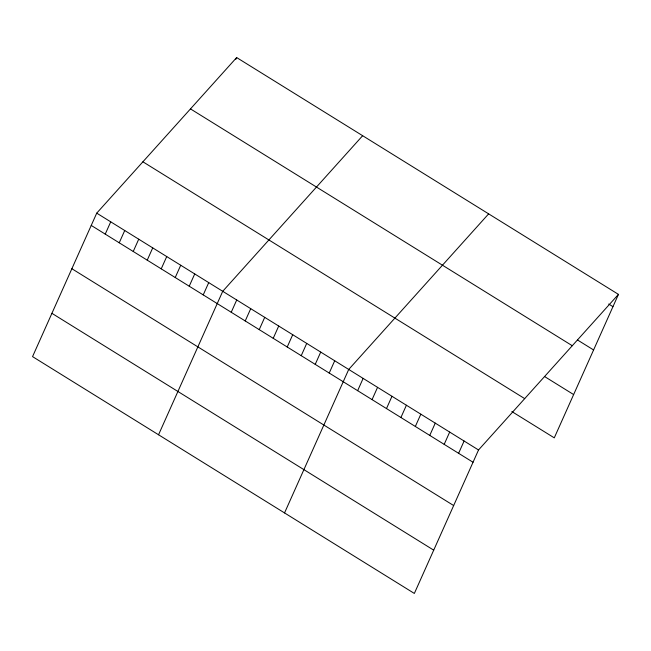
<?xml version="1.0" encoding="UTF-8"?>
<svg xmlns="http://www.w3.org/2000/svg" width="651" height="651" viewBox="0 0 651 651"><rect width="100%" height="100%" fill="white"/><g stroke="black" fill="none" stroke-linecap="round" stroke-linejoin="round"><path stroke-width="0.98" d="M96.73 213.146L32.55 356.618L414.345 593.443L478.526 449.971L618.45 294.382L236.655 57.557L96.73 213.146L478.526 449.971M105.234 234.116L110.727 221.828M119.231 242.799L124.732 230.511M133.235 251.481L138.728 239.194M235.865 59.314L236.655 57.557M147.232 260.164L152.725 247.876M161.228 268.847L166.729 256.559M175.233 277.529L180.726 265.242M189.229 286.212L194.722 273.933M203.226 294.895L208.727 282.615M158.543 434.77L222.723 291.298L362.648 135.709M231.227 312.268L236.72 299.981M245.224 320.951L250.725 308.664M259.228 329.634L264.721 317.346M273.225 338.317L278.718 326.029M287.221 346.999L292.722 334.712M301.226 355.682L306.719 343.394M315.222 364.365L320.715 352.077M329.219 373.047L334.712 360.768M284.536 512.923L348.716 369.451L488.641 213.862M357.643 390.681L363.136 378.394M372.063 399.624L377.564 387.345M386.491 408.576L391.983 396.288M400.91 417.519L406.411 405.231M415.338 426.47L420.831 414.182M429.758 435.413L435.259 423.126M444.185 444.356L449.678 432.077M458.605 453.308L464.098 441.02M618.45 294.382L554.27 437.854L511.849 411.546M608.709 304.033L612.957 306.662M577.47 339.96L593.59 349.961M190.483 108.904L572.278 345.722M544.789 376.669L573.637 394.563M142.903 161.798L524.698 398.624M91.238 225.433L473.033 462.251M71.87 268.725L453.666 505.55M51.917 313.326L433.712 550.152"/></g></svg>
